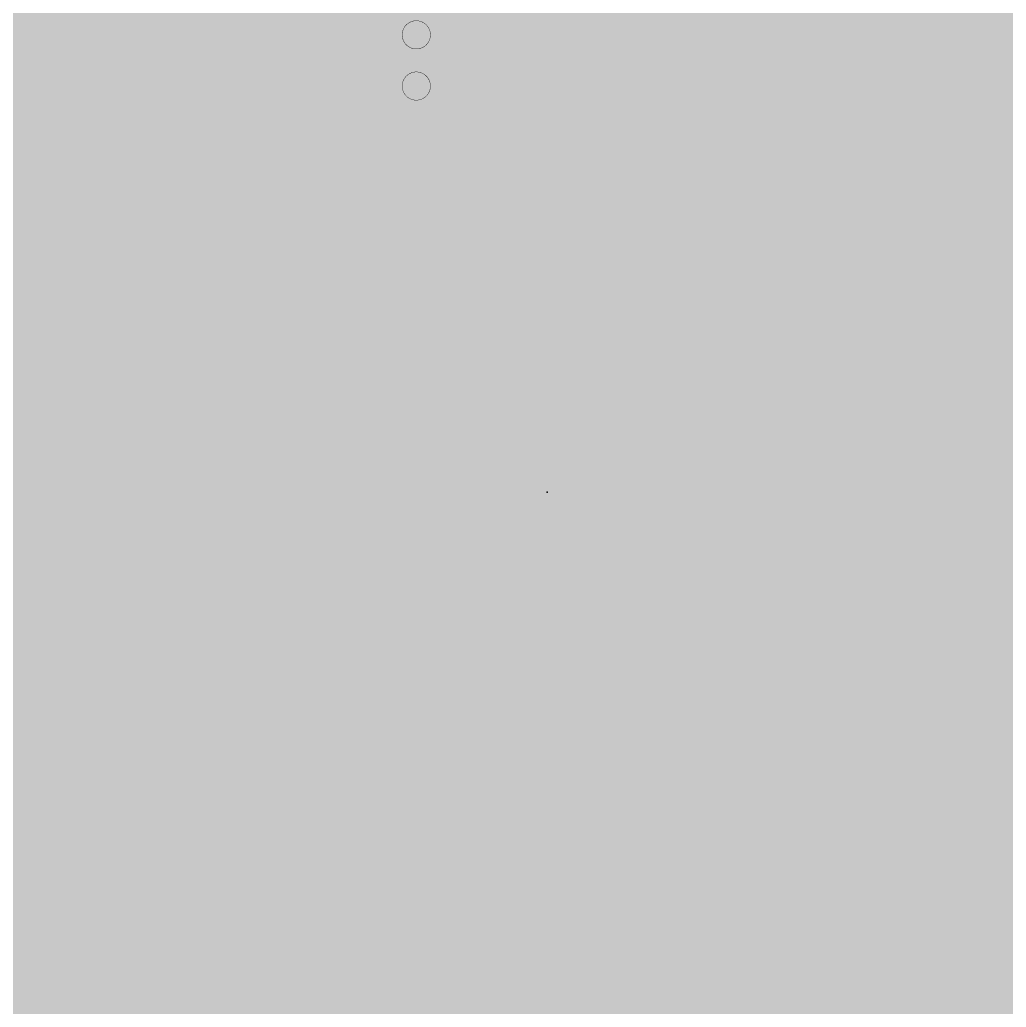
# Model space of a CAD drawing. Extents: x -18 to 144, y -21 to 125.
# Drawn here: x 51.58 to 58.67, y 65.89 to 72.99 of the extents above; entities that cross this region are included whole.
import ezdxf

# ---------------------------------------------------------------- set-up
doc = ezdxf.new("R2010")
doc.units = 0
for name, color, linetype in [('1', 251, 'CONTINUOUS'), ('114', 4, 'CONTINUOUS'), ('16', 175, 'CONTINUOUS'), ('18', 82, 'CONTINUOUS'), ('2', 82, 'CONTINUOUS'), ('23', 7, 'CONTINUOUS')]:
    doc.layers.add(name, color=color, linetype=linetype)

# ---------------------------------------------------------------- blocks, each defined once
blk = doc.blocks.new('RECT')
blk.add_solid([(-0.5, -0.5), (0.5, -0.5), (-0.5, 0.5), (0.5, 0.5)])
blk = doc.blocks.new('ROUNDV')
at = {"const_width": 0.5}
blk.add_lwpolyline([(0, -0.25, 1), (0, 0.25, 1), (0, -0.25)], format="xyb", dxfattribs=at)

msp = doc.modelspace()

# ---------------------------------------------------------------- linework, layer by layer
at = {"layer": '1', "const_width": 0.254}
for points in [[(57.9882, 70.485), (57.9882, 72.263)], [(56.2102, 71.9582), (54.4322, 71.9582)], [(54.4322, 71.9582), (54.4322, 70.485)], [(54.4322, 70.485), (57.9882, 70.485)], [(55.372, 69.596), (56.2102, 68.7578)], [(56.2102, 68.7578), (56.2102, 68.707)], [(57.9882, 66.929), (56.2102, 66.929)]]:
    msp.add_lwpolyline(points, dxfattribs=at)
at = {"layer": '1', "const_width": 0.127}
for points in [[(58.0517, 72.263, 1), (57.9247, 72.263)], [(54.4322, 72.0217, 1), (54.4322, 71.8947)], [(54.4957, 71.9582, 1), (54.3687, 71.9582)], [(56.2102, 71.8947, 1), (56.2102, 72.0217)], [(54.4322, 70.5485, 1), (54.4322, 70.4215)], [(57.9882, 70.4215, 1), (57.9882, 70.5485)], [(54.3687, 70.485, 1), (54.4957, 70.485)], [(57.9247, 70.485, 1), (58.0517, 70.485)], [(55.4169, 69.6409, 1), (55.3271, 69.5511)], [(56.2737, 68.7578, 1), (56.1467, 68.7578)], [(56.1653, 68.7129, 1), (56.2551, 68.8027)], [(56.1467, 68.707, 1), (56.2737, 68.707)], [(56.2102, 66.9925, 1), (56.2102, 66.8655)], [(57.9882, 66.8655, 1), (57.9882, 66.9925)]]:
    msp.add_lwpolyline(points, format="xyb", dxfattribs=at)
at = {"layer": '114', "const_width": 0.0025}
for points in [[(54.4322, 72.7837, 1), (54.4322, 72.9869, 1), (54.4322, 72.7837)], [(54.4322, 72.4154, 1), (54.4322, 72.6186, 1), (54.4322, 72.4154)]]:
    msp.add_lwpolyline(points, format="xyb", dxfattribs=at)
at = {"layer": '16'}
for points, const_width in [([(59.69, 71.6026), (57.912, 73.406)], 0.254), ([(52.07, 66.04), (51.816, 65.786)], 0.2032), ([(60.706, 66.04), (52.07, 66.04)], 0.2032)]:
    msp.add_lwpolyline(points, dxfattribs=dict(at, const_width=const_width))
at = {"layer": '16', "const_width": 0.1016}
for points in [[(52.07, 66.0908, 1), (52.07, 65.9892)], [(52.1059, 66.0041, 1), (52.0341, 66.0759)]]:
    msp.add_lwpolyline(points, format="xyb", dxfattribs=at)
at = {"layer": '2', "const_width": 0.1524}
for points in [[(52.0192, 73.9648), (53.2892, 72.6948)], [(56.9468, 72.6948), (57.8104, 73.5584)], [(53.2892, 72.6948), (56.9468, 72.6948)]]:
    msp.add_lwpolyline(points, dxfattribs=at)
at = {"layer": '2', "const_width": 0.0762}
for points in [[(53.2892, 72.7329, 1), (53.2892, 72.6567)], [(53.2623, 72.6679, 1), (53.3161, 72.7217)], [(56.9199, 72.7217, 1), (56.9737, 72.6679)], [(56.9468, 72.6567, 1), (56.9468, 72.7329)]]:
    msp.add_lwpolyline(points, format="xyb", dxfattribs=at)
at = {"layer": '23'}
msp.add_point((55.372, 69.596), dxfattribs=at)

# ---------------------------------------------------------------- block references
at = {"layer": '1', "xscale": 8.1026, "yscale": 8.1026}
msp.add_blockref('RECT', (55.372, 69.596), dxfattribs=at)
at = {"layer": '18'}
for p, xscale, yscale in [((52.6542, 72.263), 0.8636, 0.8636), ((52.6542, 72.263), 0.8636, 0.8636), ((57.9882, 72.263), 0.8636, 0.8636), ((57.9882, 72.263), 0.8636, 0.8636), ((52.6542, 72.263), 0.762, 0.762), ((52.6542, 72.263), 0.762, 0.762), ((57.9882, 72.263), 0.762, 0.762), ((57.9882, 72.263), 0.762, 0.762), ((54.4322, 71.9582), 0.8636, 0.8636), ((54.4322, 71.9582), 0.8636, 0.8636), ((56.2102, 71.9582), 0.8636, 0.8636), ((56.2102, 71.9582), 0.8636, 0.8636), ((54.4322, 71.9582), 0.762, 0.762), ((54.4322, 71.9582), 0.762, 0.762), ((56.2102, 71.9582), 0.762, 0.762), ((56.2102, 71.9582), 0.762, 0.762), ((52.6542, 70.485), 0.8636, 0.8636), ((52.6542, 70.485), 0.8636, 0.8636), ((54.4322, 70.485), 0.8636, 0.8636), ((54.4322, 70.485), 0.8636, 0.8636), ((56.2102, 70.485), 0.8636, 0.8636), ((56.2102, 70.485), 0.8636, 0.8636), ((57.9882, 70.485), 0.8636, 0.8636), ((57.9882, 70.485), 0.8636, 0.8636), ((52.6542, 70.485), 0.762, 0.762), ((52.6542, 70.485), 0.762, 0.762), ((54.4322, 70.485), 0.762, 0.762), ((54.4322, 70.485), 0.762, 0.762), ((56.2102, 70.485), 0.762, 0.762), ((56.2102, 70.485), 0.762, 0.762), ((57.9882, 70.485), 0.762, 0.762), ((57.9882, 70.485), 0.762, 0.762), ((52.6542, 68.707), 0.8636, 0.8636), ((52.6542, 68.707), 0.8636, 0.8636), ((54.4322, 68.707), 0.8636, 0.8636), ((54.4322, 68.707), 0.8636, 0.8636), ((56.2102, 68.707), 0.8636, 0.8636), ((56.2102, 68.707), 0.8636, 0.8636), ((57.9882, 68.707), 0.8636, 0.8636), ((57.9882, 68.707), 0.8636, 0.8636), ((52.6542, 68.707), 0.762, 0.762), ((52.6542, 68.707), 0.762, 0.762), ((54.4322, 68.707), 0.762, 0.762), ((54.4322, 68.707), 0.762, 0.762), ((56.2102, 68.707), 0.762, 0.762), ((56.2102, 68.707), 0.762, 0.762), ((57.9882, 68.707), 0.762, 0.762), ((57.9882, 68.707), 0.762, 0.762), ((52.6542, 66.929), 0.8636, 0.8636), ((52.6542, 66.929), 0.8636, 0.8636), ((54.4322, 66.929), 0.8636, 0.8636), ((54.4322, 66.929), 0.8636, 0.8636), ((56.2102, 66.929), 0.8636, 0.8636), ((56.2102, 66.929), 0.8636, 0.8636), ((57.9882, 66.929), 0.8636, 0.8636), ((57.9882, 66.929), 0.8636, 0.8636), ((52.6542, 66.929), 0.762, 0.762), ((52.6542, 66.929), 0.762, 0.762), ((54.4322, 66.929), 0.762, 0.762), ((54.4322, 66.929), 0.762, 0.762), ((56.2102, 66.929), 0.762, 0.762), ((56.2102, 66.929), 0.762, 0.762), ((57.9882, 66.929), 0.762, 0.762), ((57.9882, 66.929), 0.762, 0.762)]:
    msp.add_blockref('ROUNDV', p, dxfattribs=dict(at, xscale=xscale, yscale=yscale))

doc.saveas('drawing.dxf')
